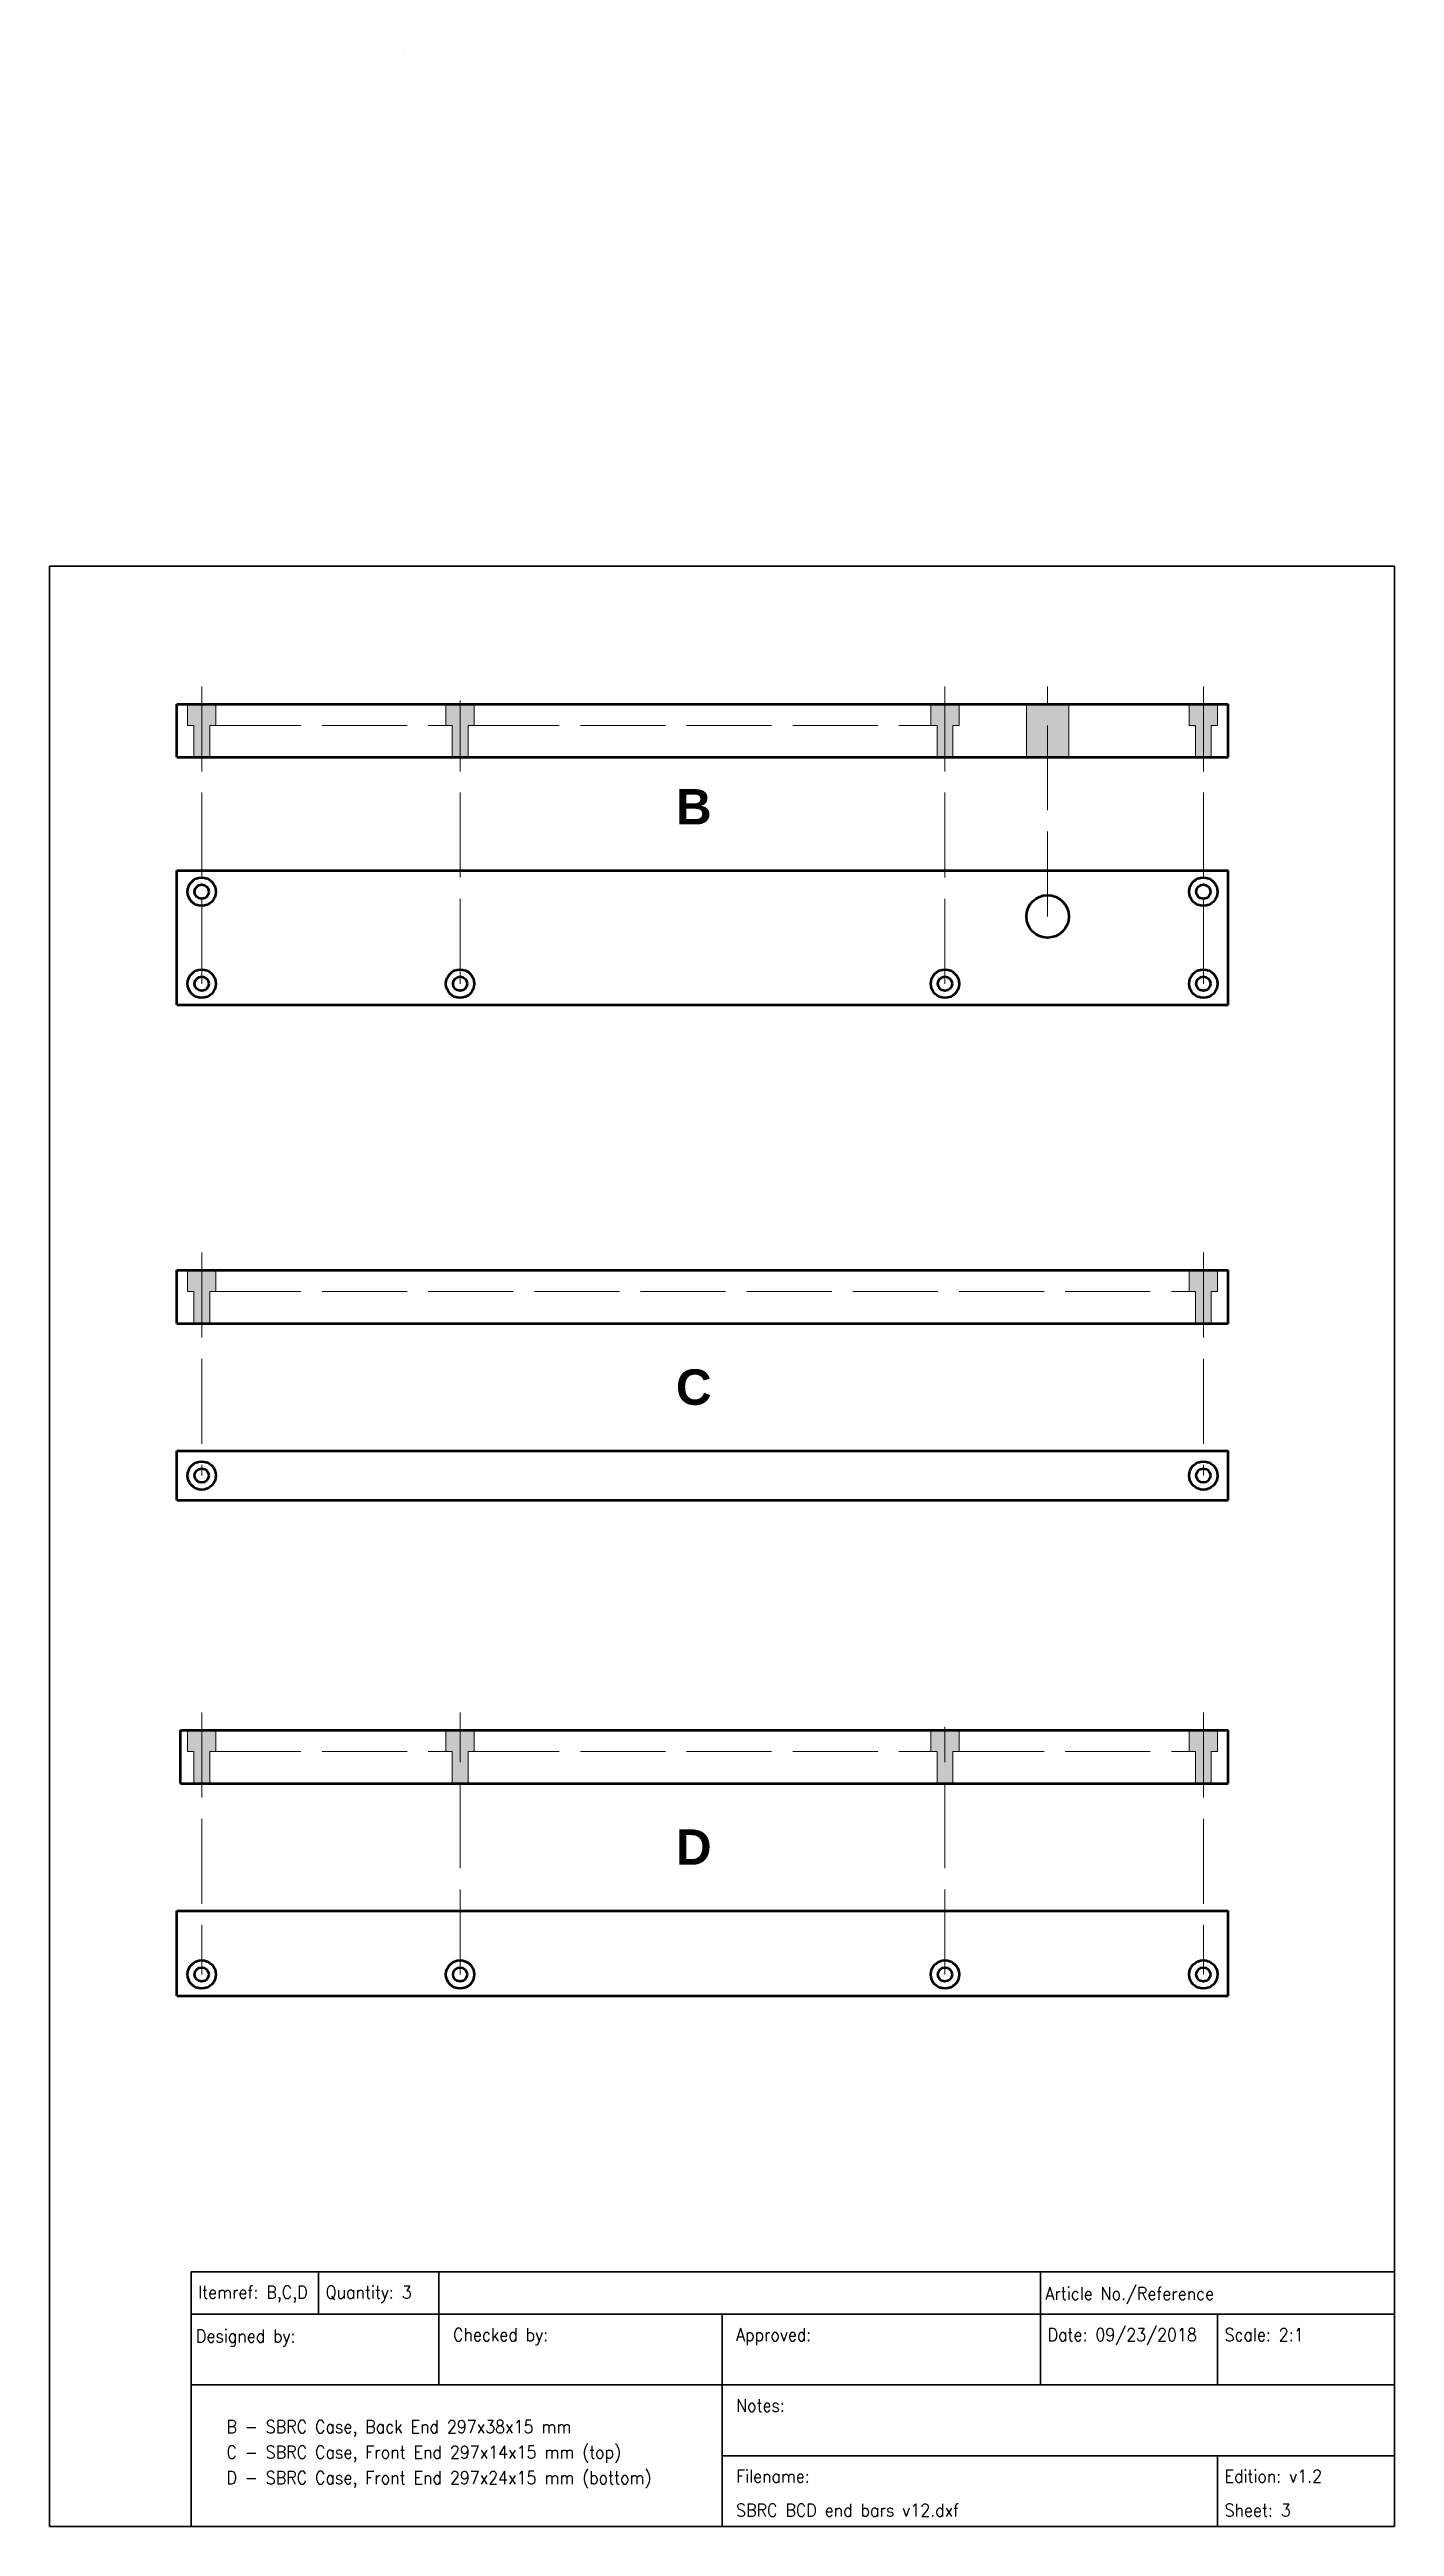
# Model space of a CAD drawing. Header units: millimetres. Extents: x 10 to 200, y 10 to 360.
import ezdxf

# ---------------------------------------------------------------- set-up
doc = ezdxf.new("R2010")
doc.units = ezdxf.units.MM
doc.linetypes.add('ACAD_ISO02W100', pattern=[15, 12, -3])
for name, color, linetype, lineweight, true_color in [('0 ... Background', 18, 'Continuous', 35, 0x000000), ('0 ... Dimensions', 18, 'Continuous', 9, 0x000000), ('0 ... Numbering', 18, 'Continuous', 70, 0x000000), ('bore', 18, 'Continuous', 13, 0x000000), ('Box Hatch', 9, 'Continuous', 25, 0xc0c0c0), ('construction', 18, 'ACAD_ISO02W100', 13, 0x000000), ('END_PANEL_295X45', 18, 'Continuous', 50, 0x000000), ('fill', 9, 'Continuous', 13, 0xc0c0c0), ('Frame', 18, 'Continuous', 50, 0x000000)]:
    doc.layers.add(name, color=color, linetype=linetype, lineweight=lineweight, true_color=true_color)
doc.styles.add('textstyle11', font='Standard')
doc.styles.add('textstyle12', font='Standard')
doc.styles.add('textstyle14', font='Standard')
doc.styles.add('textstyle15', font='Standard')
doc.styles.add('textstyle16', font='Standard')
doc.styles.add('textstyle17', font='Standard')
doc.styles.add('textstyle18', font='Standard')
doc.styles.add('textstyle19', font='Standard')
doc.styles.add('textstyle20', font='Standard')
doc.styles.add('textstyle21', font='Standard')
doc.styles.add('textstyle23', font='Standard')
doc.styles.add('textstyle24', font='')
doc.styles.add('textstyle25', font='')
doc.styles.add('textstyle26', font='')
doc.styles.add('textstyle27', font='Standard')
doc.styles.get('textstyle24').set_extended_font_data('Arial', bold=True)
doc.styles.get('textstyle25').set_extended_font_data('Arial', bold=True)
doc.styles.get('textstyle26').set_extended_font_data('Arial', bold=True)

msp = doc.modelspace()

# ---------------------------------------------------------------- hatches: boundary and pattern name
at = {"layer": 'Box Hatch'}
for points in [[(30.375, 260), (32.625, 260), (32.625, 264.5), (33.5, 264.5), (33.5, 267.5), (29.5, 267.5), (29.5, 264.5), (30.375, 264.5)], [(66.875, 260), (69.125, 260), (69.125, 264.5), (70, 264.5), (70, 267.5), (66, 267.5), (66, 264.5), (66.875, 264.5)], [(135.375, 260), (137.625, 260), (137.625, 264.5), (138.5, 264.5), (138.5, 267.5), (134.5, 267.5), (134.5, 264.5), (135.375, 264.5)], [(171.875, 260), (174.125, 260), (174.125, 264.5), (175, 264.5), (175, 267.5), (171, 267.5), (171, 264.5), (171.875, 264.5)], [(30.375, 180), (32.625, 180), (32.625, 184.5), (33.5, 184.5), (33.5, 187.5), (29.5, 187.5), (29.5, 184.5), (30.375, 184.5)], [(171.875, 180), (174.125, 180), (174.125, 184.5), (175, 184.5), (175, 187.5), (171, 187.5), (171, 184.5), (171.875, 184.5)], [(30.375, 115), (32.625, 115), (32.625, 119.5), (33.5, 119.5), (33.5, 122.5), (29.5, 122.5), (29.5, 119.5), (30.375, 119.5)], [(66.875, 115), (69.125, 115), (69.125, 119.5), (70, 119.5), (70, 122.5), (66, 122.5), (66, 119.5), (66.875, 119.5)], [(135.375, 115), (137.625, 115), (137.625, 119.5), (138.5, 119.5), (138.5, 122.5), (134.5, 122.5), (134.5, 119.5), (135.375, 119.5)], [(171.875, 115), (174.125, 115), (174.125, 119.5), (175, 119.5), (175, 122.5), (171, 122.5), (171, 119.5), (171.875, 119.5)]]:
    msp.add_hatch(color=256, dxfattribs=at).paths.add_polyline_path(points, flags=0)
at = {"layer": 'fill'}
msp.add_hatch(color=256, dxfattribs=at).paths.add_polyline_path([(148, 260), (154, 260), (154, 267.5), (148, 267.5)], flags=0)

# ---------------------------------------------------------------- linework, layer by layer
at = {"layer": '0 ... Background', "linetype": 'Continuous'}
for p, q in [((200, 287), (10, 287)), ((10, 287), (10, 10)), ((200, 10), (200, 287)), ((30, 46), (200, 46)), ((30, 40), (30, 46)), ((48, 40), (48, 46)), ((65, 40), (65, 46)), ((150, 40), (150, 46)), ((30, 40), (200, 40)), ((30, 10), (30, 40)), ((65, 30), (65, 40)), ((105, 30), (105, 40)), ((150, 30), (150, 40)), ((175, 30), (175, 40)), ((30, 30), (200, 30)), ((105, 10), (105, 30)), ((105, 20), (200, 20)), ((175, 10), (175, 20)), ((105, 10), (105, 15)), ((10, 10), (200, 10))]:
    msp.add_line(p, q, dxfattribs=at)
at = {"layer": '0 ... Dimensions'}
msp.add_line((60, 360), (60, 360), dxfattribs=at)
at = {"layer": 'bore'}
for p, q in [((29.5, 267.5), (29.5, 264.5)), ((33.5, 267.5), (33.5, 264.5)), ((66, 267.5), (66, 264.5)), ((70, 267.5), (70, 264.5)), ((134.5, 267.5), (134.5, 264.5)), ((138.5, 267.5), (138.5, 264.5)), ((148, 260), (148, 267.5)), ((154, 260), (154, 267.5)), ((171, 267.5), (171, 264.5)), ((175, 267.5), (175, 264.5)), ((29.5, 264.5), (30.375, 264.5)), ((30.375, 260), (30.375, 264.5)), ((32.625, 260), (32.625, 264.5)), ((32.625, 264.5), (33.5, 264.5)), ((66, 264.5), (66.875, 264.5)), ((66.875, 260), (66.875, 264.5)), ((69.125, 260), (69.125, 264.5)), ((69.125, 264.5), (70, 264.5)), ((134.5, 264.5), (135.375, 264.5)), ((135.375, 260), (135.375, 264.5)), ((137.625, 260), (137.625, 264.5)), ((137.625, 264.5), (138.5, 264.5)), ((171, 264.5), (171.875, 264.5)), ((171.875, 260), (171.875, 264.5)), ((174.125, 260), (174.125, 264.5)), ((174.125, 264.5), (175, 264.5)), ((29.5, 187.5), (29.5, 184.5)), ((33.5, 187.5), (33.5, 184.5)), ((171, 187.5), (171, 184.5)), ((175, 187.5), (175, 184.5)), ((29.5, 184.5), (30.375, 184.5)), ((30.375, 180), (30.375, 184.5)), ((32.625, 180), (32.625, 184.5)), ((32.625, 184.5), (33.5, 184.5)), ((171, 184.5), (171.875, 184.5)), ((171.875, 180), (171.875, 184.5)), ((174.125, 180), (174.125, 184.5)), ((174.125, 184.5), (175, 184.5)), ((29.5, 122.5), (29.5, 119.5)), ((33.5, 122.5), (33.5, 119.5)), ((66, 122.5), (66, 119.5)), ((70, 122.5), (70, 119.5)), ((134.5, 122.5), (134.5, 119.5)), ((138.5, 122.5), (138.5, 119.5)), ((171, 122.5), (171, 119.5)), ((175, 122.5), (175, 119.5)), ((29.5, 119.5), (30.375, 119.5)), ((30.375, 115), (30.375, 119.5)), ((32.625, 115), (32.625, 119.5)), ((32.625, 119.5), (33.5, 119.5)), ((66, 119.5), (66.875, 119.5)), ((66.875, 115), (66.875, 119.5)), ((69.125, 115), (69.125, 119.5)), ((69.125, 119.5), (70, 119.5)), ((134.5, 119.5), (135.375, 119.5)), ((135.375, 115), (135.375, 119.5)), ((137.625, 115), (137.625, 119.5)), ((137.625, 119.5), (138.5, 119.5)), ((171, 119.5), (171.875, 119.5)), ((171.875, 115), (171.875, 119.5)), ((174.125, 115), (174.125, 119.5)), ((174.125, 119.5), (175, 119.5))]:
    msp.add_line(p, q, dxfattribs=at)
at = {"layer": 'construction'}
for p, q in [((31.5, 270, -1.14), (31.5, 228, -1.25)), ((136.5, 228), (136.5, 270)), ((151, 237.5, 1.291), (151, 270, 0.041)), ((173, 270), (173, 228)), ((68, 228), (68, 268)), ((33.5, 264.5), (66, 264.5)), ((70, 264.5), (134.5, 264.5)), ((31.5, 190), (31.5, 158.5)), ((173, 190), (173, 158.5)), ((33.5, 184.5), (171, 184.5)), ((31.5, 125, 0.085), (31.5, 88, -1.25)), ((68, 88), (68, 125)), ((136.5, 88), (136.5, 123)), ((173, 125), (173, 88)), ((33.5, 119.5), (66, 119.5)), ((70, 119.5), (134.5, 119.5)), ((138.5, 119.5), (171, 119.5))]:
    msp.add_line(p, q, dxfattribs=at)
at = {"layer": 'END_PANEL_295X45'}
for p, q in [((28, 260), (28, 267.5)), ((28, 267.5), (29.5, 267.5)), ((33.5, 267.5), (66, 267.5)), ((70, 267.5), (134.5, 267.5)), ((138.5, 267.5), (148, 267.5)), ((148, 267.5, 0.515), (154, 267.5, 0.561)), ((154, 267.5, 0.561), (171, 267.5)), ((175, 267.5), (176.5, 267.5)), ((176.5, 260), (176.5, 267.5)), ((28, 260), (30.375, 260)), ((32.625, 260), (66.875, 260)), ((69.125, 260), (135.375, 260)), ((137.625, 260), (148, 260)), ((148, 260), (154, 260)), ((154, 260), (171.875, 260)), ((174.125, 260), (176.5, 260)), ((28, 225), (28, 244)), ((28, 244), (176.5, 244)), ((176.5, 225), (176.5, 244)), ((28, 225), (176.5, 225)), ((28, 180), (28, 187.5)), ((28, 187.5), (29.5, 187.5)), ((33.5, 187.5), (171, 187.5)), ((175, 187.5), (176.5, 187.5)), ((176.5, 180), (176.5, 187.5)), ((28, 180), (30.375, 180)), ((32.625, 180), (171.875, 180)), ((174.125, 180), (176.5, 180)), ((28, 155), (28, 162)), ((28, 162), (176.5, 162)), ((176.5, 155), (176.5, 162)), ((28, 155), (176.5, 155)), ((28.5, 115), (28.5, 122.5)), ((28.5, 122.5), (29.5, 122.5)), ((70, 122.5), (134.5, 122.5)), ((138.5, 122.5), (171, 122.5)), ((175, 122.5), (176.5, 122.5)), ((176.5, 115), (176.5, 122.5)), ((28.5, 115), (30.375, 115)), ((32.625, 115), (66.875, 115)), ((69.125, 115), (135.375, 115)), ((137.625, 115), (171.875, 115)), ((174.153, 115), (176.5, 115)), ((28, 85), (28, 97)), ((28, 97), (176.5, 97)), ((176.5, 85), (176.5, 97)), ((28, 85), (176.5, 85))]:
    msp.add_line(p, q, dxfattribs=at)
for centre, radius in [((31.5, 241, -1.267), 2), ((31.5, 241, -1.267), 1), ((173, 241, -1.327), 2), ((173, 241, -1.327), 1), ((151, 237.5, 1.25), 3), ((31.5, 228, -1.25), 2), ((31.5, 228, -1.25), 1), ((68, 228), 2), ((68, 228), 1), ((136.5, 228), 2), ((136.5, 228), 1), ((173, 228, -1.25), 2), ((173, 228, -1.25), 1), ((31.5, 158.5, -1.25), 2), ((31.5, 158.5, -1.25), 1), ((173, 158.5, -1.25), 2), ((173, 158.5, -1.25), 1), ((31.5, 88, -1.25), 2), ((31.5, 88, -1.25), 1), ((68, 88), 2), ((68, 88), 1), ((136.5, 88), 2), ((136.5, 88), 1), ((173, 88, -1.25), 2), ((173, 88, -1.25), 1)]:
    msp.add_circle(centre, radius, dxfattribs=at)
at = {"layer": 'Frame'}
for p, q in [((29.5, 267.5), (33.5, 267.5)), ((66, 267.5), (70, 267.5)), ((134.5, 267.5), (138.5, 267.5)), ((171, 267.5), (175, 267.5)), ((30.375, 260), (32.625, 260)), ((66.875, 260), (69.125, 260)), ((135.375, 260), (137.625, 260)), ((171.875, 260), (174.125, 260)), ((29.5, 187.5), (33.5, 187.5)), ((171, 187.5), (175, 187.5)), ((30.375, 180), (32.625, 180)), ((171.875, 180), (174.125, 180)), ((29.5, 122.5), (33.5, 122.5)), ((33.5, 122.5), (66, 122.5)), ((66, 122.5), (70, 122.5)), ((134.5, 122.5), (138.5, 122.5)), ((171, 122.5), (175, 122.5)), ((30.375, 115), (32.625, 115)), ((66.875, 115), (69.125, 115)), ((135.375, 115), (137.625, 115)), ((171.875, 115), (174.125, 115))]:
    msp.add_line(p, q, dxfattribs=at)

# ---------------------------------------------------------------- texts
at = {"layer": '0 ... Background', "linetype": 'Continuous', "lineweight": 25, "char_height": 1.8, "width": 100, "attachment_point": 1}
for s, insert, style in [('Itemref: B,C,D', (31, 44), 'textstyle11'), ('Quantity: 3', (49, 44), 'textstyle12'), ('Article No./Reference', (150.688, 43.811), 'textstyle14'), ('Designed by:', (30.688, 37.811), 'textstyle15'), ('Checked by:', (67, 38), 'textstyle16'), ('Approved:\\P\\P', (107, 38), 'textstyle17'), ('Date: 09/23/2018', (151, 38), 'textstyle19'), ('Scale: 2:1', (176, 38), 'textstyle20')]:
    msp.add_mtext(s, dxfattribs=dict(at, insert=insert, style=style))
at = {"layer": '0 ... Background', "linetype": 'Continuous', "lineweight": 25, "char_height": 1.8, "attachment_point": 1, "line_spacing_factor": 0.8}
for s, insert, width, style in [('Notes:', (107, 28), 200, 'textstyle23'), ('Filename:\\P\\PSBRC BCD end bars v12.dxf', (107, 18), 100, 'textstyle18'), ('Edition: v1.2\\P\\PSheet: 3', (176, 18), 100, 'textstyle21')]:
    msp.add_mtext(s, dxfattribs=dict(at, insert=insert, width=width, style=style))
at = {"layer": '0 ... Background', "lineweight": 25, "insert": (35, 25), "char_height": 1.8, "attachment_point": 1, "line_spacing_factor": 1.2, "style": 'textstyle27'}
msp.add_mtext('B - SBRC Case, Back End 297x38x15 mm \\PC - SBRC Case, Front End 297x14x15 mm (top)\\PD - SBRC Case, Front End 297x24x15 mm (bottom)', dxfattribs=at)
at = {"layer": '0 ... Numbering', "char_height": 5, "attachment_point": 1}
for s, insert, style in [('B', (98.491, 255.5), 'textstyle26'), ('C', (98.491, 173.5), 'textstyle24'), ('D', (98.491, 108.5), 'textstyle25')]:
    msp.add_mtext(s, dxfattribs=dict(at, insert=insert, style=style))

doc.saveas('drawing.dxf')
